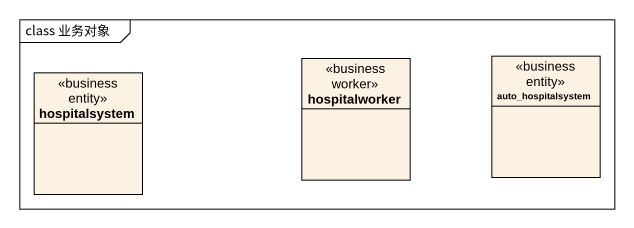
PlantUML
@startuml
mainframe class 业务对象
hide circle
hide empty members
class hospitalworker <<business worker>>
class auto_hospitalsystem <<business entity>>
class hospitalsystem <<business entity>>
@enduml
